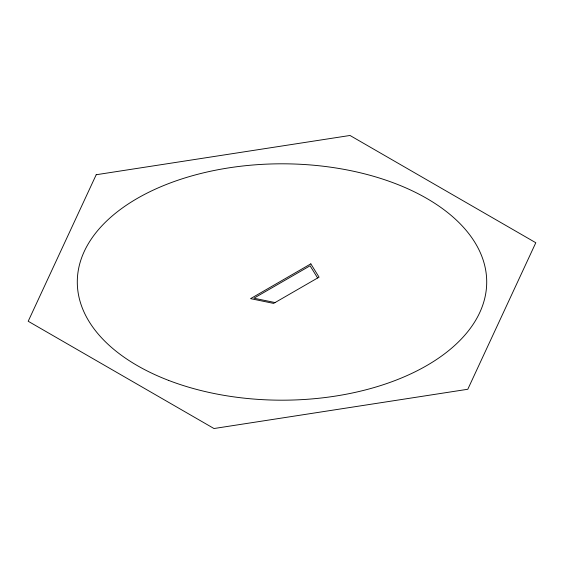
<?xml version="1.0" encoding="UTF-8"?>
<svg xmlns="http://www.w3.org/2000/svg" width="564" height="564" viewBox="0 0 564 564"><rect width="100%" height="100%" fill="white"/><g stroke="black" fill="none" stroke-linecap="round" stroke-linejoin="round"><path stroke-width="0.85" d="M275.021 302.558L253.927 298.208L310.073 265.792L317.61 277.967M96.204 174.734L28.2 321.261L213.996 428.527L467.796 389.266L535.8 242.739L350.004 135.473L96.204 174.734M310.827 263.853L250.571 298.645L273.611 303.397L319.062 277.157L310.827 263.853M168.544 380.376A204.711 118.193 0 0 0 486.295 289.536A204.711 118.193 0 0 0 191.161 176.081A204.711 118.193 0 0 0 168.544 380.376"/></g></svg>
